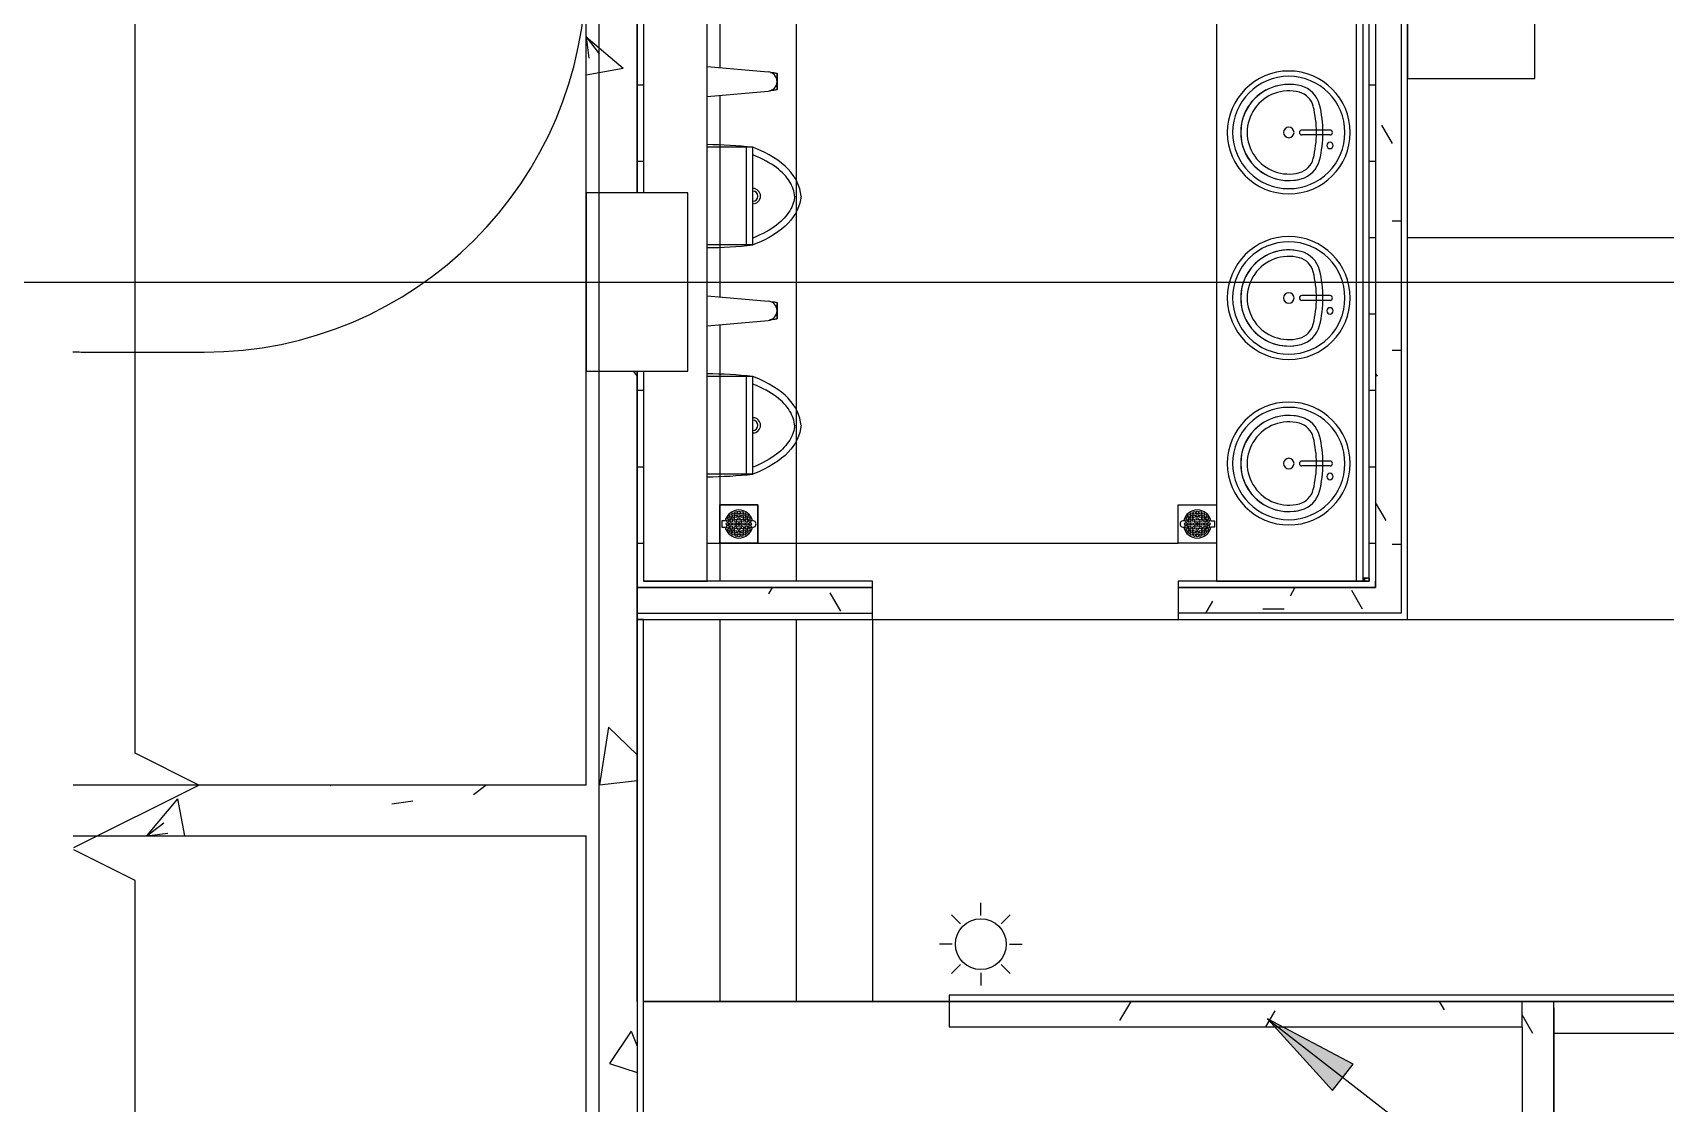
# Model space of a CAD drawing. Header units: millimetres. Extents: x -145636 to 131102, y -135903 to -7470.
# Drawn here: x 18197 to 24607, y -25223 to -21019 of the extents above; entities that cross this region are included whole.
import ezdxf

# ---------------------------------------------------------------- set-up
doc = ezdxf.new("R2010")
doc.units = ezdxf.units.MM
doc.layers.add('M_ARCHI', color=8, linetype='Continuous')

# ---------------------------------------------------------------- blocks, each defined once
blk = doc.blocks.new('RF Archi 21.10.2024')
at = {"layer": 'M_ARCHI'}
blk.add_hatch(color=8, dxfattribs=at).paths.add_polyline_path([(-143360.3, -41296.2), (-143104.7, -41578.5), (-143023.5, -41474)])
at = {"layer": 'M_ARCHI', "color": 8}
for p, q in [((-145986, -25375.2), (-145986, -138101)), ((-147806, -40253.5), (-147806, -31901.6)), ((-146036, -40378.5), (-146036, -32973)), ((-145836, -38053.5), (-145836, -33966)), ((-145836, -34728.5), (-145836, -38053.5)), ((-142936, -34728.5), (-142936, -39603.5)), ((-145811, -34753.5), (-145811, -38053.5)), ((-145561, -39578.5), (-145561, -34753.5)), ((-143561, -34753.5), (-143561, -39578.5)), ((-143561, -34753.5), (-143561, -39578.5)), ((-143011, -39578.5), (-143011, -34753.5)), ((-142986, -34753.5), (-142986, -39578.5)), ((-142986, -34766), (-142986, -39566)), ((-142961, -39566), (-142961, -34766)), ((-142836, -34753.5), (-142836, -39703.5)), ((-142811, -39728.5), (-142811, -34753.5)), ((-142811, -34753.5), (-142811, -37603.5)), ((-142311, -37603.5), (-142311, -34753.5)), ((-146036, -40378.5), (-146036, -36778.5)), ((-145561, -37556.9), (-145320.9, -37577.9)), ((-145311.7, -37580.1), (-145301.3, -37581)), ((-145286, -37584), (-145286, -37647.9)), ((-145286, -37647.3), (-145286, -37584.6)), ((-142811, -37603.5), (-142311, -37603.5)), ((-145561, -37675), (-145320.9, -37654)), ((-145301.3, -37650.9), (-145315.6, -37652.2)), ((-143115, -37806.4), (-143225.8, -37806.4)), ((-145381, -37874.2), (-145561, -37874.2)), ((-145406, -38257.7), (-145406, -37874.2)), ((-145381, -38257.7), (-145381, -37874.2)), ((-143115, -37825.5), (-143225.8, -37825.5)), ((-145636, -38053.5), (-146036, -38053.5)), ((-146036, -38053.5), (-146036, -38753.5)), ((-145636, -38753.5), (-145636, -38053.5)), ((-145381, -38257.7), (-145561, -38257.7)), ((-152583.2, -38403.5), (-121724.8, -38403.5)), ((-145561, -38456.9), (-145320.9, -38477.9)), ((-143115, -38456.4), (-143225.8, -38456.4)), ((-145311.7, -38480.1), (-145301.3, -38481)), ((-145286, -38484), (-145286, -38547.9)), ((-145286, -38547.3), (-145286, -38484.6)), ((-143115, -38475.5), (-143225.8, -38475.5)), ((-145561, -38575), (-145320.9, -38554)), ((-145301.3, -38550.9), (-145315.6, -38552.2)), ((-147986, -38678.5), (-147536, -38678.5)), ((-146036, -38753.5), (-145636, -38753.5)), ((-145836, -39453.5), (-145836, -38753.5)), ((-145836, -38753.5), (-145836, -39603.5)), ((-145811, -38753.5), (-145811, -39578.5)), ((-145381, -38774.2), (-145561, -38774.2)), ((-145406, -39157.7), (-145406, -38774.2)), ((-145381, -39157.7), (-145381, -38774.2)), ((-145381, -39157.7), (-145561, -39157.7)), ((-143115, -39106.4), (-143225.8, -39106.4)), ((-143115, -39125.5), (-143225.8, -39125.5)), ((-145511, -39428.5), (-145511, -39278.5)), ((-145511, -39278.5), (-145361, -39278.5)), ((-145361, -39278.5), (-145511, -39278.5)), ((-145511, -39278.5), (-145511, -39428.5)), ((-145361, -39278.5), (-145361, -39428.5)), ((-145361, -39428.5), (-145361, -39278.5)), ((-143711, -39428.5), (-143711, -39278.5)), ((-143711, -39278.5), (-143561, -39278.5)), ((-143711, -39428.5), (-143711, -39278.5)), ((-143711, -39278.5), (-143561, -39278.5)), ((-143561, -39278.5), (-143561, -39428.5)), ((-143561, -39278.5), (-143561, -39428.5)), ((-145489.6, -39341), (-145503.5, -39341)), ((-145503.5, -39341), (-145503.5, -39366)), ((-143582.4, -39341), (-143568.5, -39341)), ((-143568.5, -39341), (-143568.5, -39366)), ((-145503.5, -39366), (-145489.6, -39366)), ((-143568.5, -39366), (-143582.4, -39366)), ((-145836, -39728.5), (-145836, -39453.5)), ((-145361, -39428.5), (-145511, -39428.5)), ((-145511, -39428.5), (-145361, -39428.5)), ((-143561, -39428.5), (-143711, -39428.5)), ((-143561, -39428.5), (-143711, -39428.5)), ((-145836, -39578.5), (-145836, -39603.5)), ((-144911, -39603.5), (-145836, -39603.5)), ((-145836, -39603.5), (-145836, -39703.5)), ((-145836, -39603.5), (-144911, -39603.5)), ((-144911, -39578.5), (-145811, -39578.5)), ((-145811, -39578.5), (-145561, -39578.5)), ((-144911, -39603.5), (-144911, -39578.5)), ((-144911, -39728.5), (-144911, -39603.5)), ((-142961, -39578.5), (-143711, -39578.5)), ((-143711, -39578.5), (-143711, -39603.5)), ((-142936, -39603.5), (-143711, -39603.5)), ((-143711, -39603.5), (-143711, -39728.5)), ((-143711, -39603.5), (-142936, -39603.5)), ((-143561, -39578.5), (-142961, -39578.5)), ((-143561, -39578.5), (-142980.1, -39578.5)), ((-142986, -39578.5), (-143011, -39578.5)), ((-142973.5, -39566), (-142986, -39566)), ((-142980.1, -39566), (-142980.1, -39578.5)), ((-142980.1, -39578.5), (-142980.1, -39566)), ((-142980.1, -39566), (-142980.1, -39578.5)), ((-142961, -39578.5), (-142980.1, -39578.5)), ((-142979.8, -39566), (-142973.5, -39566)), ((-142973.5, -39566), (-142979.8, -39566)), ((-142979.8, -39566), (-142973.5, -39566)), ((-142973.5, -39566), (-142967.3, -39566)), ((-142961, -39566), (-142973.5, -39566)), ((-142973.5, -39566), (-142967.3, -39566)), ((-142967.3, -39566), (-142973.5, -39566)), ((-142961, -39578.5), (-142961, -39566)), ((-142961, -39566), (-142961, -39578.5)), ((-142936, -39603.5), (-142936, -39578.5)), ((-145836, -39703.5), (-144911, -39703.5)), ((-145836, -39703.5), (-145836, -39728.5)), ((-145836, -41228.5), (-145836, -39728.5)), ((-145836, -39728.5), (-145836, -42578.5)), ((-145811, -39728.5), (-145836, -39728.5)), ((-145836, -39728.5), (-145836, -42653.5)), ((-145836, -39728.5), (-144911, -39728.5)), ((-145811, -42653.5), (-145811, -39728.5)), ((-142936, -39703.5), (-143711, -39703.5)), ((-143711, -39728.5), (-142936, -39728.5)), ((-142836, -39703.5), (-142936, -39703.5)), ((-142936, -39728.5), (-142836, -39728.5)), ((-142836, -39728.5), (-142811, -39728.5)), ((-147556, -40378.5), (-147806, -40253.5)), ((-146036, -40378.5), (-148050.6, -40378.5)), ((-148047.4, -40624.2), (-147556, -40378.5)), ((-145836, -41228.5), (-145836, -40378.5)), ((-145836, -41228.5), (-145836, -40378.5)), ((-148050.6, -40578.5), (-146036, -40578.5)), ((-146036, -42578.5), (-146036, -40578.5)), ((-147806, -40753.5), (-148047.4, -40632.8)), ((-147806, -47825.7), (-147806, -40753.5)), ((-144565.6, -40923.9), (-144600.9, -40888.6)), ((-144486, -40891), (-144486, -40841)), ((-144406.5, -40923.9), (-144371.1, -40888.6)), ((-144598.5, -41003.5), (-144648.5, -41003.5)), ((-144373.5, -41003.5), (-144323.5, -41003.5)), ((-144565.6, -41083), (-144600.9, -41118.4)), ((-144406.5, -41083), (-144371.1, -41118.4)), ((-144486, -41116), (-144486, -41166)), ((-142361, -41203.5), (-144611, -41203.5)), ((-144611, -41203.5), (-144611, -41328.5)), ((-138761, -41203.5), (-142361, -41203.5)), ((-142236, -41228.5), (-145811, -41228.5)), ((-144611, -41228.5), (-145811, -41228.5)), ((-144611, -41228.5), (-145811, -41228.5)), ((-142361, -41228.5), (-144611, -41228.5)), ((-142361, -41228.5), (-144611, -41228.5)), ((-144611, -41228.5), (-142361, -41228.5)), ((-142236, -41228.5), (-142361, -41228.5)), ((-138761, -41228.5), (-142361, -41228.5)), ((-142361, -41328.5), (-142361, -41228.5)), ((-142236, -41228.5), (-142361, -41228.5)), ((-142361, -41228.5), (-142236, -41228.5)), ((-142236, -44278.5), (-142236, -41228.5)), ((-142236, -44278.5), (-142236, -41228.5)), ((-138761, -41228.5), (-142236, -41228.5)), ((-142236, -41228.5), (-138761, -41228.5)), ((-142236, -41253.5), (-142236, -44278.5)), ((-144611, -41328.5), (-142361, -41328.5)), ((-143360.3, -41296.2), (-143104.7, -41578.5)), ((-143023.5, -41474), (-143360.3, -41296.2)), ((-143360.3, -41296.2), (-142053.5, -42311.1)), ((-142361, -41328.5), (-142361, -44278.5)), ((-142236, -44278.5), (-142236, -41353.5)), ((-142236, -41353.5), (-138761, -41353.5)), ((-143104.7, -41578.5), (-143023.5, -41474))]:
    blk.add_line(p, q, dxfattribs=at)
at = {"layer": 'M_ARCHI', "color": 8, "linetype": 'Continuous'}
for p, q in [((-145811, -34728.5), (-145811, -38053.5)), ((-145211, -34728.5), (-145211, -39578.5)), ((-145511, -36772.4), (-145511, -37561.8)), ((-146036, -37441), (-145890.1, -37563.4)), ((-146036, -37441), (-146036, -37441)), ((-146036, -37441), (-145985, -37507.5)), ((-146036, -37441), (-146025.1, -37524.1)), ((-146036, -37590.3), (-145890.1, -37563.4)), ((-145836, -37628.5), (-145811, -37628.5)), ((-142961, -37628.5), (-142936, -37628.5)), ((-145511, -37672.4), (-145511, -38461.8)), ((-142870.1, -37859.5), (-142912, -37786.9)), ((-145836, -37928.5), (-145811, -37928.5)), ((-142961, -37928.5), (-142936, -37928.5)), ((-142870.6, -38163.1), (-142836, -38163.1)), ((-142961, -38228.5), (-142936, -38228.5)), ((-142811, -38228.5), (-139036, -38228.5)), ((-142961, -38528.5), (-142936, -38528.5)), ((-145511, -38572.4), (-145511, -39578.5)), ((-142870.6, -38671.1), (-142836, -38671.1)), ((-145850.7, -38753.5), (-145836, -38772.7)), ((-145811, -38753.5), (-145811, -39578.5)), ((-142929, -38773.4), (-142936, -38761.3)), ((-145836, -38828.5), (-145811, -38828.5)), ((-142961, -38828.5), (-142936, -38828.5)), ((-145836, -39128.5), (-145811, -39128.5)), ((-142961, -39128.5), (-142936, -39128.5)), ((-142895, -39340.3), (-142936, -39269.3)), ((-145836, -39428.5), (-145811, -39428.5)), ((-145561, -39428.5), (-145511, -39428.5)), ((-145361, -39428.5), (-143711, -39428.5)), ((-142961, -39428.5), (-142936, -39428.5)), ((-142870.6, -39433.1), (-142836, -39433.1)), ((-145305.8, -39603.5), (-145319.7, -39627.5)), ((-143252.7, -39603.5), (-143271.9, -39636.6)), ((-142988, -39687.3), (-143029.9, -39614.7)), ((-145035.8, -39696.4), (-145077.7, -39623.8)), ((-143576.9, -39656.9), (-143603.8, -39703.5)), ((-145511, -39728.5), (-145511, -41228.5)), ((-145211, -39728.5), (-145211, -41228.5)), ((-144911, -39728.5), (-144911, -41228.5)), ((-144911, -39728.5), (-143711, -39728.5)), ((-143378.6, -39687.1), (-143294.8, -39687.1)), ((-142811, -39728.5), (-139624.1, -39728.5)), ((-145948.4, -40151.8), (-145983.5, -40377.7)), ((-145948.4, -40151.8), (-145836, -40259.6)), ((-147040.9, -40378.5), (-147038.3, -40380.8)), ((-146478, -40415.9), (-146429.3, -40378.5)), ((-145983.4, -40377.7), (-145836, -40360.5)), ((-147761, -40578.5), (-147638.6, -40432.5)), ((-147611.6, -40578.5), (-147638.6, -40432.5)), ((-146799, -40451.8), (-146715.9, -40440.9)), ((-147761, -40578.5), (-147694.5, -40527.4)), ((-147761, -40578.5), (-147677.9, -40567.5)), ((-147761, -40578.5), (-147761, -40578.5)), ((-145811, -41228.5), (-144611, -41228.5)), ((-143899, -41230.8), (-143940.9, -41303.4)), ((-143332, -41264.8), (-143368.8, -41328.5)), ((-142665.9, -41261.1), (-142684.8, -41228.5)), ((-142319, -41354.1), (-142360.9, -41281.5)), ((-145858.4, -41345.3), (-145943.6, -41471.6)), ((-145858.4, -41345.3), (-145836, -41403.7)), ((-145943.7, -41471.6), (-145836, -41507.8))]:
    blk.add_line(p, q, dxfattribs=at)
at = {"layer": 'M_ARCHI', "color": 8}
for centre, radius in [((-145481, -39353.5), 5), ((-145479.6, -39342.1), 5), ((-145479.5, -39364.9), 5), ((-145474.8, -39330.7), 5), ((-145468.5, -39353.5), 5), ((-145467.8, -39321.7), 5), ((-145466, -39341), 5), ((-145466, -39365.9), 5), ((-145459, -39330.5), 5), ((-145458.8, -39314.7), 5), ((-145456, -39353.5), 5), ((-145450.1, -39339.3), 5), ((-145448.4, -39323.4), 5), ((-145447.4, -39309.9), 5), ((-145441.3, -39348.2), 5), ((-145441.3, -39358.8), 5), ((-145436, -39308.5), 5), ((-145436, -39321), 5), ((-145436, -39333.5), 5), ((-145430.7, -39348.2), 5), ((-145430.7, -39358.8), 5), ((-145424.7, -39309.9), 5), ((-145423.6, -39323.4), 5), ((-145421.9, -39339.3), 5), ((-145416, -39353.5), 5), ((-145413.3, -39314.6), 5), ((-145413, -39330.5), 5), ((-145406, -39341), 5), ((-145406, -39365.9), 5), ((-145404.2, -39321.7), 5), ((-145403.5, -39353.5), 5), ((-145397.2, -39330.7), 5), ((-145392.5, -39342.1), 5), ((-145392.5, -39364.8), 5), ((-145391, -39353.5), 5), ((-143681, -39353.5), 5), ((-143679.6, -39364.8), 5), ((-143679.5, -39342.1), 5), ((-143674.8, -39330.7), 5), ((-143668.5, -39353.5), 5), ((-143667.8, -39321.7), 5), ((-143666, -39341), 5), ((-143666, -39365.9), 5), ((-143659, -39330.5), 5), ((-143658.7, -39314.6), 5), ((-143656, -39353.5), 5), ((-143650.1, -39339.3), 5), ((-143648.4, -39323.4), 5), ((-143647.3, -39309.9), 5), ((-143641.3, -39348.2), 5), ((-143641.3, -39358.8), 5), ((-143636, -39308.5), 5), ((-143636, -39321), 5), ((-143636, -39333.5), 5), ((-143630.7, -39348.2), 5), ((-143630.7, -39358.8), 5), ((-143624.6, -39309.9), 5), ((-143623.6, -39323.4), 5), ((-143621.9, -39339.3), 5), ((-143616, -39353.5), 5), ((-143613.2, -39314.7), 5), ((-143613, -39330.5), 5), ((-143606, -39341), 5), ((-143606, -39365.9), 5), ((-143604.2, -39321.7), 5), ((-143603.5, -39353.5), 5), ((-143597.2, -39330.7), 5), ((-143592.5, -39342.1), 5), ((-143592.5, -39364.9), 5), ((-143591, -39353.5), 5), ((-145474.8, -39376.3), 5), ((-145467.8, -39385.3), 5), ((-145459, -39376.5), 5), ((-145458.7, -39392.3), 5), ((-145450.1, -39367.6), 5), ((-145448.4, -39383.5), 5), ((-145447.3, -39397), 5), ((-145436, -39373.5), 5), ((-145436, -39386), 5), ((-145436, -39398.5), 5), ((-145424.6, -39397), 5), ((-145423.6, -39383.5), 5), ((-145421.9, -39367.6), 5), ((-145413.2, -39392.3), 5), ((-145413, -39376.5), 5), ((-145404.2, -39385.3), 5), ((-145397.2, -39376.2), 5), ((-143674.8, -39376.2), 5), ((-143667.8, -39385.3), 5), ((-143659, -39376.5), 5), ((-143658.8, -39392.3), 5), ((-143650.1, -39367.6), 5), ((-143648.4, -39383.5), 5), ((-143647.4, -39397), 5), ((-143636, -39373.5), 5), ((-143636, -39386), 5), ((-143636, -39398.5), 5), ((-143624.7, -39397), 5), ((-143623.6, -39383.5), 5), ((-143621.9, -39367.6), 5), ((-143613.3, -39392.3), 5), ((-143613, -39376.5), 5), ((-143604.2, -39385.3), 5), ((-143597.2, -39376.3), 5), ((-144486, -41003.5), 100)]:
    blk.add_circle(centre, radius, dxfattribs=at)
for centre, radius, start, end in [((-147536, -37178.5), 1500, 270, 0), ((-145324.2, -37616), 38.2, 275, 85), ((-143276.9, -37816), 241.3, 90, 270), ((-143276.9, -37816), 241.3, 0, 180), ((-143276.9, -37816), 220.6, 0, 180), ((-143276.9, -37816), 188.7, 75.21155, 284.78845), ((-143276.9, -37816), 188.7, 75.21155, 180), ((-143276.9, -37816), 241.3, 270, 90), ((-143276.9, -37816), 163.3, 75.21155, 284.78845), ((-143254.7, -37731.7), 76.2, 13.89645, 75.21155), ((-143254.7, -37731.7), 101.6, 13.89645, 75.21155), ((-143254.7, -37731.7), 101.6, 13.89645, 75.21155), ((-143595.1, -37816), 426.9, 346.10355, 13.89645), ((-143595.1, -37816), 452.3, 346.10355, 13.89645), ((-143595.1, -37816), 452.3, 0, 13.89645), ((-143276.9, -37816), 241.3, 180, 0), ((-143276.9, -37816), 220.6, 180, 0), ((-143276.9, -37816), 188.7, 180, 284.78845), ((-143276.9, -37816), 20.6, 90, 270), ((-143276.9, -37816), 20.6, 270, 90), ((-143225.8, -37816), 9.52, 90, 270), ((-143595.1, -37816), 452.3, 346.10355, 0), ((-143115, -37816), 9.52, 270, 90), ((-145581.6, -39741.1), 1877.6, 83.86638, 89.37041), ((-143115, -37866.8), 12.7, 90, 270), ((-143115, -37866.8), 12.7, 270, 90), ((-143254.7, -37900.2), 76.2, 284.78845, 346.10355), ((-143254.7, -37900.2), 101.6, 284.78845, 346.10355), ((-143254.7, -37900.2), 101.6, 284.78845, 346.10355), ((-145381, -38066), 30, 270, 90), ((-145381, -38066), 20, 270, 90), ((-145581.6, -36390.8), 1877.6, 270.62959, 276.13362), ((-143276.9, -38466), 241.3, 90, 270), ((-143276.9, -38466), 241.3, 0, 180), ((-143276.9, -38466), 220.6, 0, 180), ((-143276.9, -38466), 241.3, 270, 90), ((-143276.9, -38466), 188.7, 75.21155, 284.78845), ((-143276.9, -38466), 188.7, 75.21155, 180), ((-143276.9, -38466), 163.3, 75.21155, 284.78845), ((-143254.7, -38381.7), 76.2, 13.89645, 75.21155), ((-143254.7, -38381.7), 101.6, 13.89645, 75.21155), ((-143254.7, -38381.7), 101.6, 13.89645, 75.21155), ((-143595.1, -38466), 426.9, 346.10355, 13.89645), ((-143595.1, -38466), 452.3, 346.10355, 13.89645), ((-143595.1, -38466), 452.3, 0, 13.89645), ((-143276.9, -38466), 20.6, 90, 270), ((-143276.9, -38466), 20.6, 270, 90), ((-143225.8, -38466), 9.52, 90, 270), ((-143115, -38466), 9.52, 270, 90), ((-145324.2, -38516), 38.2, 275, 85), ((-143276.9, -38466), 241.3, 180, 0), ((-143276.9, -38466), 220.6, 180, 0), ((-143276.9, -38466), 188.7, 180, 284.78845), ((-143595.1, -38466), 452.3, 346.10355, 0), ((-143115, -38516.8), 12.7, 90, 270), ((-143115, -38516.8), 12.7, 270, 90), ((-143254.7, -38550.2), 76.2, 284.78845, 346.10355), ((-143254.7, -38550.2), 101.6, 284.78845, 346.10355), ((-143254.7, -38550.2), 101.6, 284.78845, 346.10355), ((-147986, -37178.5), 1500, 267.52197, 270), ((-145581.6, -40641.1), 1877.6, 83.86638, 89.37041), ((-143276.9, -39116), 241.3, 90, 270), ((-143276.9, -39116), 241.3, 0, 180), ((-143276.9, -39116), 220.6, 0, 180), ((-143276.9, -39116), 241.3, 270, 90), ((-145381, -38966), 30, 270, 90), ((-145381, -38966), 20, 270, 90), ((-143276.9, -39116), 188.7, 75.21155, 284.78845), ((-143276.9, -39116), 188.7, 75.21155, 180), ((-143276.9, -39116), 163.3, 75.21155, 284.78845), ((-143254.7, -39031.7), 76.2, 13.89645, 75.21155), ((-143254.7, -39031.7), 101.6, 13.89645, 75.21155), ((-143254.7, -39031.7), 101.6, 13.89645, 75.21155), ((-143595.1, -39116), 426.9, 346.10355, 13.89645), ((-143595.1, -39116), 452.3, 346.10355, 13.89645), ((-143595.1, -39116), 452.3, 0, 13.89645), ((-143276.9, -39116), 20.6, 90, 270), ((-143276.9, -39116), 20.6, 270, 90), ((-145581.6, -37290.8), 1877.6, 270.62959, 276.13362), ((-143276.9, -39116), 241.3, 180, 0), ((-143276.9, -39116), 220.6, 180, 0), ((-143276.9, -39116), 188.7, 180, 284.78845), ((-143225.8, -39116), 9.52, 90, 270), ((-143595.1, -39116), 452.3, 346.10355, 0), ((-143115, -39166.8), 12.7, 90, 270), ((-143115, -39116), 9.52, 270, 90), ((-143115, -39166.8), 12.7, 270, 90), ((-143254.7, -39200.2), 76.2, 284.78845, 346.10355), ((-143254.7, -39200.2), 101.6, 284.78845, 346.10355), ((-143254.7, -39200.2), 101.6, 284.78845, 346.10355), ((-145436, -39353.5), 55, 13.04996, 166.86344), ((-145381, -39353.5), 12.5, 263.47502, 96.52498), ((-143691, -39353.5), 12.5, 83.47502, 276.52498), ((-143636, -39353.5), 55, 13.13656, 166.95004), ((-145436, -39353.5), 55, 193.13656, 346.95004), ((-143636, -39353.5), 55, 193.04996, 346.86344)]:
    blk.add_arc(centre, radius, start, end, dxfattribs=at)
for points in [[(-145305.9, -37581.2), (-145304, -37581), (-145302.2, -37580.9), (-145300.5, -37581.1)], [(-145300.5, -37581.1), (-145297.8, -37581.5), (-145293, -37582.3), (-145288.1, -37583.2), (-145286.4, -37583.8), (-145286, -37584)], [(-145286, -37647.9), (-145286.4, -37648.2), (-145288.1, -37648.7), (-145293, -37649.7), (-145297.8, -37650.4), (-145300.5, -37650.8)], [(-145191, -38066), (-145201.5, -37989), (-145254.9, -37924), (-145381, -37874.2)], [(-145191, -38066), (-145201.5, -38142.9), (-145254.9, -38207.9), (-145381, -38257.7)], [(-145305.9, -38481.2), (-145304, -38481), (-145302.2, -38480.9), (-145300.5, -38481.1)], [(-145300.5, -38481.1), (-145297.8, -38481.5), (-145293, -38482.3), (-145288.1, -38483.2), (-145286.4, -38483.8), (-145286, -38484)], [(-145286, -38547.9), (-145286.4, -38548.2), (-145288.1, -38548.7), (-145293, -38549.7), (-145297.8, -38550.4), (-145300.5, -38550.8)], [(-145191, -38966), (-145201.5, -38889), (-145254.9, -38824), (-145381, -38774.2)], [(-145191, -38966), (-145201.5, -39042.9), (-145254.9, -39107.9), (-145381, -39157.7)]]:
    blk.add_open_spline(points, degree=3, dxfattribs=at)
for points, knots in [([(-145300.5, -37650.8), (-145302.2, -37651), (-145304.9, -37651), (-145307.9, -37650.4), (-145309, -37650.1), (-145309.1, -37650.1)], [-1, -1, -1, -1, -0.875, -0.8125, -0.806618, -0.806618, -0.806618, -0.806618]), ([(-145215.8, -38069.3), (-145217.2, -38058.6), (-145221.9, -38037.9), (-145235.4, -38008.8), (-145256.6, -37980.9), (-145296.8, -37944.9), (-145342.5, -37919.7), (-145381, -37904.1)], [0, 0, 0, 0, 0.0545115, 0.109023, 0.1635345, 0.218046, 0.327069, 0.327069, 0.327069, 0.327069]), ([(-145216.3, -38066), (-145217.6, -38075.7), (-145222.2, -38095.4), (-145235.1, -38123.9), (-145256.2, -38152.3), (-145296.5, -38188.9), (-145342.3, -38214.7), (-145381, -38230.7)], [0.0054531, 0.0054531, 0.0054531, 0.0054531, 0.0545115, 0.109023, 0.1635345, 0.218046, 0.327069, 0.327069, 0.327069, 0.327069]), ([(-145300.5, -38550.8), (-145302.2, -38551), (-145304.9, -38551), (-145307.9, -38550.4), (-145309, -38550.1), (-145309.1, -38550.1)], [-1, -1, -1, -1, -0.875, -0.8125, -0.806618, -0.806618, -0.806618, -0.806618]), ([(-145215.8, -38969.3), (-145217.2, -38958.6), (-145221.9, -38937.9), (-145235.4, -38908.8), (-145256.6, -38880.9), (-145296.8, -38844.9), (-145342.5, -38819.7), (-145381, -38804.1)], [0, 0, 0, 0, 0.0545115, 0.109023, 0.1635345, 0.218046, 0.327069, 0.327069, 0.327069, 0.327069]), ([(-145216.3, -38966), (-145217.6, -38975.7), (-145222.2, -38995.4), (-145235.1, -39023.9), (-145256.2, -39052.3), (-145296.5, -39088.9), (-145342.3, -39114.7), (-145381, -39130.7)], [0.0054531, 0.0054531, 0.0054531, 0.0054531, 0.0545115, 0.109023, 0.1635345, 0.218046, 0.327069, 0.327069, 0.327069, 0.327069])]:
    blk.add_open_spline(points, degree=3, knots=knots, dxfattribs=at)

msp = doc.modelspace()

# ---------------------------------------------------------------- block references
at = {"layer": 'M_ARCHI', "color": 8, "linetype": 'Continuous'}
msp.add_blockref('RF Archi 21.10.2024', (166405.7, 16405.4), dxfattribs=at)

doc.saveas('drawing.dxf')
